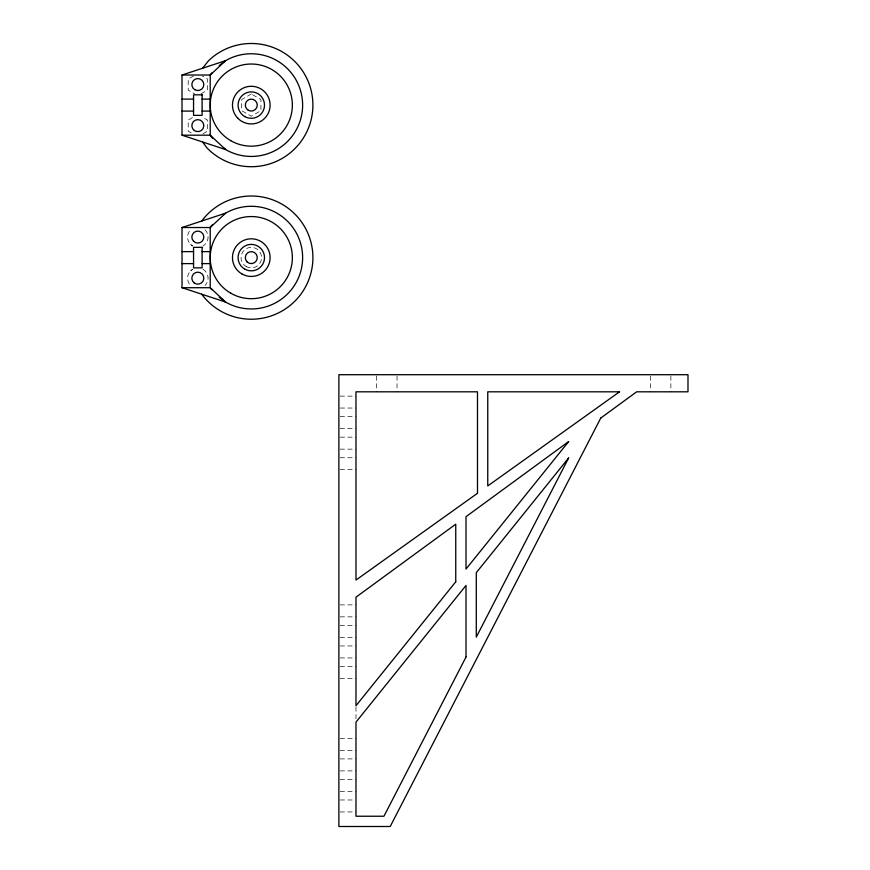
<?xml version="1.0" encoding="UTF-8"?>
<svg xmlns="http://www.w3.org/2000/svg" width="870" height="870" viewBox="0 0 870 870"><rect width="100%" height="100%" fill="white"/><g stroke="black" fill="none" stroke-linecap="round" stroke-linejoin="round"><path stroke-width="0.65" stroke-dasharray="4.35 3.26" d="M190.563 270.896L192.694 269.265A10.266 10.266 0 0 0 190.563 285.414M193.542 75.907L188.192 78.996L188.192 90.121L194.619 93.829M201.035 93.829L207.462 90.121L207.462 78.996L202.112 75.907M192.477 117.602L188.192 120.071L188.192 131.196L192.477 133.665M202.96 133.795L207.462 131.196L207.462 120.071L203.178 117.602M340.192 396.133L355.982 396.133M340.192 408.041L355.982 408.041M340.192 416.665L355.982 416.665M340.192 428.584L355.982 428.584M340.192 437.164L355.982 437.164M340.192 449.148L355.982 449.148M340.192 457.74L355.982 457.74M340.192 469.648L355.982 469.648M340.192 604.878L355.982 604.878M340.192 616.863L355.982 616.863M340.192 625.443L355.982 625.443M340.192 637.373L355.982 637.373M340.192 645.953L355.982 645.953M340.192 657.938L355.982 657.938M340.192 666.485L355.982 666.485M340.192 678.469L355.982 678.469M340.192 738.369L355.982 738.369M340.192 750.342L355.982 750.342M340.192 758.901L355.982 758.901M340.192 770.885L355.982 770.885M340.192 779.433L355.982 779.433M340.192 791.417L355.982 791.417M340.192 799.976L354.666 799.976M340.192 811.949L355.982 811.949M190.563 244.339L192.694 245.971A10.266 10.266 0 0 1 190.563 229.821M670.868 376.025L670.868 391.815M650.336 376.025L650.336 391.815M397.024 376.025L397.024 391.815M376.558 376.025L376.558 391.815M355.982 706.929L355.982 718.685M205.092 229.821A10.266 10.266 0 0 1 202.96 245.971M202.96 269.265A10.266 10.266 0 0 1 205.092 285.414M251.289 93.971L241.653 99.539L241.653 110.664L251.289 116.221L260.924 110.664L260.924 99.539L251.289 93.971M246.156 266.514A10.266 10.266 0 0 0 261.555 257.618A10.266 10.266 0 0 0 246.156 248.722A10.266 10.266 0 0 0 246.156 266.514"/><path stroke-width="1.3" d="M202.047 220.926L202.938 219.447A61.607 61.607 0 0 1 293.538 212.769A61.607 61.607 0 0 1 292.287 303.608A61.607 61.607 0 0 1 201.905 294.451L201.775 294.223M211.812 72.939L210.214 75.016L210.214 135.187L212.606 138.297M212.606 224.427L210.214 227.527L210.214 287.709L211.812 289.775M202.558 68.241L208.495 60.78A61.607 61.607 0 0 1 295.615 62.303A61.607 61.607 0 0 1 294.082 149.422A61.607 61.607 0 0 1 206.962 147.889L202.59 141.973M219.24 65.533L225.624 60.639A51.341 51.341 0 0 1 302.629 105.096A51.341 51.341 0 0 1 225.624 149.564L182.015 135.187L182.015 75.016L225.624 60.639L210.214 75.016L182.015 75.016M223.492 214.792L225.624 213.161A51.341 51.341 0 0 1 302.629 257.618A51.341 51.341 0 0 1 225.624 302.075L182.015 287.709L182.015 227.527L225.624 213.161L210.214 227.527L182.015 227.527M182.015 99.104L193.553 99.104M202.101 99.104L210.214 99.104M182.015 111.088L193.553 111.088M202.101 111.088L210.214 111.088M182.015 135.187L210.214 135.187L225.624 149.564L223.492 147.933M182.015 251.626L193.553 251.626M202.101 251.626L210.214 251.626M182.015 263.61L193.553 263.61M202.101 263.61L210.214 263.61M182.015 287.709L210.214 287.709L225.624 302.075L219.24 297.181M466.015 657.024L383.953 816.234L355.982 816.234L355.982 722.111L466.015 585.434L466.015 657.024M568.621 457.979L476.292 637.112L476.292 572.678L568.621 457.979M600.735 418.089L390.217 826.5L338.876 826.5L338.876 374.709L687.985 374.709L687.985 391.815L636.644 391.815L600.735 418.089M455.749 581.812L355.982 705.733L355.982 597.179L455.749 524.175L455.749 581.812M568.654 441.568L466.015 569.056L466.015 516.671L568.654 441.568M477.489 493.279L355.982 580.062L355.982 391.815L477.489 391.815L477.489 493.279M619.538 391.815L487.755 485.938L487.755 391.815L619.538 391.815M202.101 94.83L193.553 94.83L193.553 115.362L202.101 115.362L202.101 94.83M202.101 247.352L193.553 247.352L193.553 267.884L202.101 267.884L202.101 247.352M247.058 261.848A5.992 5.992 0 0 0 257.074 259.173A5.992 5.992 0 0 0 249.744 251.832A5.992 5.992 0 0 0 247.058 261.848M241.882 273.919A18.825 18.825 0 0 0 270.113 257.618A18.825 18.825 0 0 0 241.882 241.316A18.825 18.825 0 0 0 241.882 273.919M244.677 269.069A13.224 13.224 0 0 0 264.513 257.618A13.224 13.224 0 0 0 244.677 246.166A13.224 13.224 0 0 0 244.677 269.069M230.757 293.19A41.075 41.075 0 0 0 292.363 257.618A41.075 41.075 0 0 0 230.757 222.046A41.075 41.075 0 0 0 230.757 293.19M194.314 283.011A5.992 5.992 0 0 0 203.787 278.77A5.992 5.992 0 0 0 195.38 272.691A5.992 5.992 0 0 0 194.314 283.011M193.597 241.316A5.992 5.992 0 0 0 203.613 238.63A5.992 5.992 0 0 0 196.272 231.3A5.992 5.992 0 0 0 193.597 241.316M237.978 118.407A18.825 18.825 0 0 0 269.472 109.968A18.825 18.825 0 0 0 246.417 86.913A18.825 18.825 0 0 0 237.978 118.407M244.687 116.536A13.213 13.213 0 0 0 264.502 105.096A13.213 13.213 0 0 0 244.687 93.656A13.213 13.213 0 0 0 244.687 116.536M194.836 89.751A5.992 5.992 0 0 0 203.819 84.564A5.992 5.992 0 0 0 194.836 79.377A5.992 5.992 0 0 0 194.836 89.751M230.757 140.668A41.075 41.075 0 0 0 292.363 105.096A41.075 41.075 0 0 0 230.757 69.524A41.075 41.075 0 0 0 230.757 140.668M194.314 130.489A5.992 5.992 0 0 0 203.787 126.248A5.992 5.992 0 0 0 195.38 120.169A5.992 5.992 0 0 0 194.314 130.489M248.298 110.283A5.992 5.992 0 0 0 257.281 105.096A5.992 5.992 0 0 0 248.298 99.909A5.992 5.992 0 0 0 248.298 110.283"/></g></svg>
